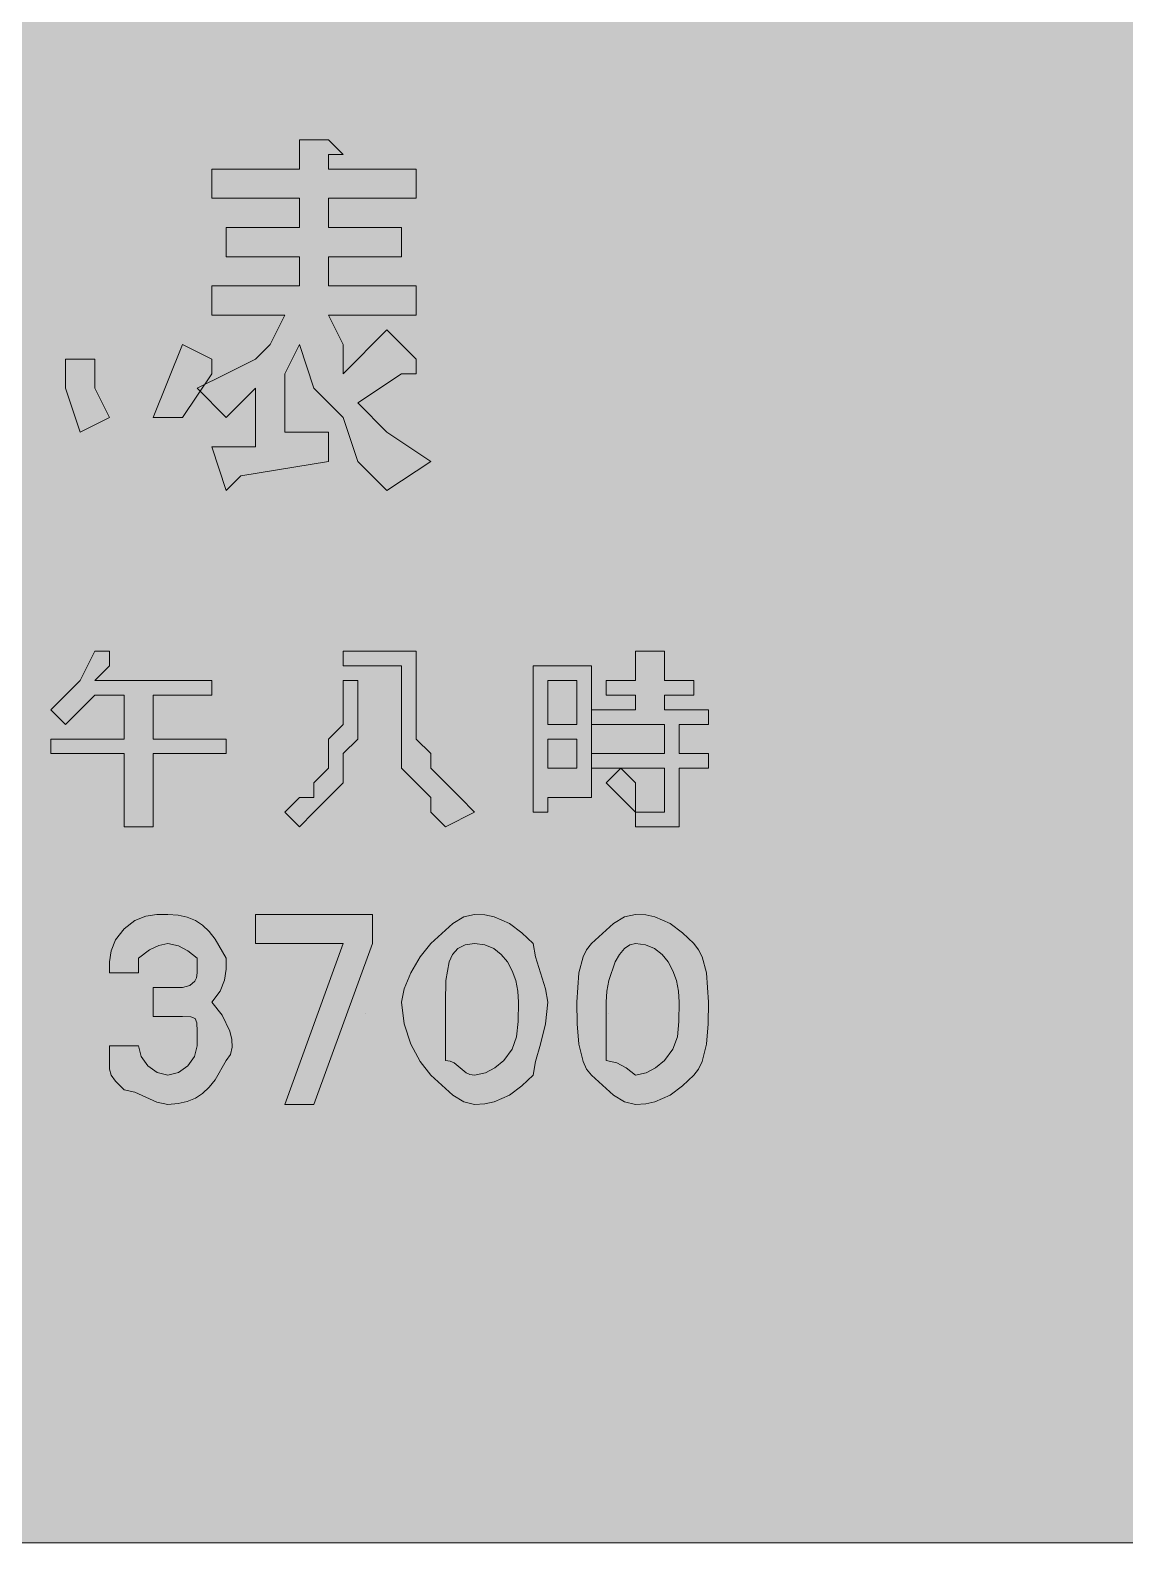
# Model space of a CAD drawing. Header units: metres. Extents: x 10 to 558, y 11 to 259.
# Drawn here: x 364.4 to 454.4, y 10.6 to 134.8 of the extents above; entities that cross this region are included whole.
import ezdxf

# ---------------------------------------------------------------- set-up
doc = ezdxf.new("R2010")
doc.units = ezdxf.units.M
for name, color, linetype, true_color in [('FILL_FIREBRICK_C36B00', 7, 'Continuous', 0xc36b00), ('FILL_WHITE_FFFFFF', 7, 'Continuous', 0xffffff), ('STROKE_WHITE_FFFFFF', 7, 'Continuous', 0xffffff)]:
    doc.layers.add(name, color=color, linetype=linetype, true_color=true_color)

msp = doc.modelspace()

# ---------------------------------------------------------------- hatches: boundary and pattern name
at = {"layer": 'FILL_FIREBRICK_C36B00', "true_color": 0xc36b00}
h = msp.add_hatch(color=7, dxfattribs=at)
h.dxf.hatch_style = 1
h.paths.add_polyline_path([(551.8, 258.91), (552.54, 258.75), (553.8, 258.21), (554.83, 257.44), (555.75, 256.56), (556.54, 256.06), (557.14, 255.47), (557.56, 254.83), (557.85, 254.16), (558.11, 252.85), (558.15, 251.76), (558.15, 17.76), (558.15, 15.36), (557.44, 14.48), (556.95, 13.71), (556.46, 13.17), (556.15, 13.01), (555.75, 12.96), (555.3, 12.17), (554.83, 11.57), (554.34, 11.15), (553.8, 10.86), (552.54, 10.6), (550.95, 10.56), (16.95, 10.56), (13.35, 10.56), (13.3, 10.96), (13.14, 11.27), (12.6, 11.76), (11.83, 12.25), (10.95, 12.96), (10.26, 13.88), (9.9, 14.91), (9.77, 16.17), (9.75, 17.76), (9.75, 251.76), (9.75, 254.16), (9.8, 254.56), (9.94, 254.87), (10.35, 255.36), (10.76, 255.85), (10.9, 256.16), (10.95, 256.56), (11.83, 256.75), (12.6, 257.16), (13.35, 257.76), (14.25, 257.95), (15.15, 258.36), (16.05, 258.77), (16.95, 258.96), (550.95, 258.96), (551.8, 258.91)])
at = {"layer": 'FILL_WHITE_FFFFFF', "true_color": 0xffffff}
h = msp.add_hatch(color=7, dxfattribs=at)
h.dxf.hatch_style = 1
h.paths.add_polyline_path([(386.55, 123.36), (386.55, 125.76), (388.95, 125.76), (390.15, 124.56), (388.95, 124.56), (388.95, 123.36), (396.15, 123.36), (396.15, 120.96), (388.95, 120.96), (388.95, 118.56), (394.95, 118.56), (394.95, 116.16), (388.95, 116.16), (388.95, 113.76), (396.15, 113.76), (396.15, 111.36), (388.95, 111.36), (390.15, 108.96), (390.15, 106.56), (393.75, 110.16), (396.15, 107.76), (396.15, 106.56), (394.95, 106.56), (391.35, 104.16), (393.75, 101.76), (397.35, 99.36), (393.75, 96.96), (391.35, 99.36), (390.15, 102.96), (387.75, 105.36), (386.55, 108.96), (385.35, 106.56), (385.35, 101.76), (388.95, 101.76), (388.95, 99.36), (381.75, 98.16), (380.55, 96.96), (379.35, 100.56), (382.95, 100.56), (382.95, 105.36), (380.55, 102.96), (378.15, 105.36), (380.55, 106.56), (382.95, 107.76), (384.15, 108.96), (385.35, 111.36), (379.35, 111.36), (379.35, 113.76), (386.55, 113.76), (386.55, 116.16), (380.55, 116.16), (380.55, 118.56), (386.55, 118.56), (386.55, 120.96), (379.35, 120.96), (379.35, 123.36), (386.55, 123.36)])
h = msp.add_hatch(color=7, dxfattribs=at)
h.dxf.hatch_style = 1
h.paths.add_polyline_path([(376.95, 108.96), (379.35, 107.76), (379.35, 106.56), (376.95, 102.96), (374.55, 102.96), (376.95, 108.96)])
h = msp.add_hatch(color=7, dxfattribs=at)
h.dxf.hatch_style = 1
h.paths.add_polyline_path([(369.75, 105.36), (370.95, 102.96), (368.55, 101.76), (367.35, 105.36), (367.35, 107.76), (369.75, 107.76), (369.75, 105.36)])
h = msp.add_hatch(color=7, dxfattribs=at)
h.dxf.hatch_style = 1
h.paths.add_polyline_path([(368.55, 81.36), (369.75, 83.76), (370.95, 83.76), (370.95, 82.56), (369.75, 81.36), (379.35, 81.36), (379.35, 80.16), (374.55, 80.16), (374.55, 76.56), (380.55, 76.56), (380.55, 75.36), (374.55, 75.36), (374.55, 69.36), (372.15, 69.36), (372.15, 75.36), (366.15, 75.36), (366.15, 76.56), (372.15, 76.56), (372.15, 80.16), (369.75, 80.16), (367.35, 77.76), (366.15, 78.96), (368.55, 81.36)])
h = msp.add_hatch(color=7, dxfattribs=at)
h.dxf.hatch_style = 1
h.paths.add_polyline_path([(396.15, 83.76), (396.15, 80.16), (396.15, 78.96), (396.15, 77.76), (396.15, 76.56), (397.35, 75.36), (397.35, 74.16), (398.55, 72.96), (399.75, 71.76), (400.95, 70.56), (398.55, 69.36), (397.35, 70.56), (397.35, 71.76), (396.15, 72.96), (394.95, 74.16), (394.95, 75.36), (394.95, 77.76), (394.95, 78.96), (394.95, 80.16), (394.95, 82.56), (390.15, 82.56), (390.15, 83.76), (396.15, 83.76)])
h = msp.add_hatch(color=7, dxfattribs=at)
h.dxf.hatch_style = 1
h.paths.add_polyline_path([(414.15, 80.16), (411.75, 80.16), (411.75, 81.36), (414.15, 81.36), (414.15, 83.76), (415.35, 83.76), (416.55, 83.76), (416.55, 81.36), (418.95, 81.36), (418.95, 80.16), (416.55, 80.16), (416.55, 78.96), (420.15, 78.96), (420.15, 77.76), (417.75, 77.76), (417.75, 75.36), (420.15, 75.36), (420.15, 74.16), (417.75, 74.16), (417.75, 70.56), (417.75, 69.36), (416.55, 69.36), (415.35, 69.36), (414.15, 69.36), (414.15, 70.56), (415.35, 70.56), (416.55, 70.56), (416.55, 71.76), (416.55, 74.16), (410.55, 74.16), (410.55, 75.36), (416.55, 75.36), (416.55, 77.76), (410.55, 77.76), (410.55, 78.96), (414.15, 78.96), (414.15, 80.16)])
h = msp.add_hatch(color=7, dxfattribs=at)
h.dxf.hatch_style = 1
h.paths.add_polyline_path([(409.35, 71.76), (406.95, 71.76), (406.95, 70.56), (405.75, 70.56), (405.75, 71.76), (405.75, 82.56), (410.55, 82.56), (410.55, 71.76), (409.35, 71.76)])
h.paths.add_polyline_path([(406.95, 81.36), (406.95, 77.76), (409.35, 77.76), (409.35, 81.36), (406.95, 81.36)], flags=16)
h.paths.add_polyline_path([(409.35, 76.56), (406.95, 76.56), (406.95, 74.16), (409.35, 74.16), (409.35, 76.56)], flags=16)
h = msp.add_hatch(color=7, dxfattribs=at)
h.dxf.hatch_style = 1
h.paths.add_polyline_path([(386.55, 71.76), (387.75, 71.76), (387.75, 72.96), (388.95, 74.16), (388.95, 76.56), (390.15, 77.76), (390.15, 78.96), (390.15, 81.36), (391.35, 81.36), (391.35, 80.16), (391.35, 78.96), (391.35, 76.56), (390.15, 75.36), (390.15, 74.16), (390.15, 72.96), (388.95, 71.76), (387.75, 70.56), (386.55, 69.36), (385.35, 70.56), (386.55, 71.76)])
h = msp.add_hatch(color=7, dxfattribs=at)
h.dxf.hatch_style = 1
h.paths.add_polyline_path([(414.15, 72.96), (414.15, 71.76), (414.15, 70.56), (412.95, 71.76), (411.75, 72.96), (412.95, 74.16), (414.15, 72.96)])
h = msp.add_hatch(color=7, dxfattribs=at)
h.dxf.hatch_style = 1
h.paths.add_polyline_path([(378.15, 52.56), (378.13, 53.25), (378, 53.61), (377.64, 53.74), (376.95, 53.76), (374.55, 53.76), (374.55, 56.16), (376.95, 56.16), (377.55, 56.31), (377.96, 56.67), (378.1, 56.96), (378.15, 57.36), (378.15, 58.56), (377.4, 59.16), (376.63, 59.57), (375.75, 59.76), (375, 59.61), (374.23, 59.25), (373.35, 58.56), (373.35, 57.36), (370.95, 57.36), (370.97, 58.26), (371.1, 59.16), (371.46, 60.06), (372.15, 60.96), (373.05, 61.65), (373.95, 62.01), (374.85, 62.14), (375.75, 62.16), (376.6, 62.1), (377.34, 61.93), (378.01, 61.65), (378.6, 61.26), (379.14, 60.75), (379.63, 60.13), (380.55, 58.56), (380.53, 57.66), (380.4, 56.76), (380.04, 55.86), (379.35, 54.96), (380.21, 53.87), (380.85, 52.56), (381.01, 51.89), (381.04, 51.25), (380.89, 50.66), (380.55, 50.16), (379.63, 48.58), (379.14, 47.97), (378.6, 47.46), (378.01, 47.07), (377.34, 46.78), (376.6, 46.62), (375.75, 46.56), (374.85, 46.75), (373.95, 47.16), (373.05, 47.57), (372.15, 47.76), (371.46, 48.47), (371.1, 48.96), (370.97, 49.45), (370.95, 50.16), (370.95, 51.36), (373.35, 51.36), (373.56, 50.48), (374.1, 49.71), (374.87, 49.17), (375.75, 48.96), (376.63, 49.17), (377.4, 49.71), (377.94, 50.48), (378.15, 51.36), (378.15, 52.56)])
h = msp.add_hatch(color=7, dxfattribs=at)
h.dxf.hatch_style = 1
h.paths.add_polyline_path([(390.15, 59.76), (382.95, 59.76), (382.95, 62.16), (392.55, 62.16), (392.55, 59.76), (387.75, 46.56), (385.35, 46.56), (390.15, 59.76)])
h = msp.add_hatch(color=7, dxfattribs=at)
h.dxf.hatch_style = 1
h.paths.add_polyline_path([(395.7, 57.36), (396.47, 58.67), (397.35, 59.76), (399.15, 61.41), (400.05, 61.95), (400.95, 62.16), (401.8, 62.11), (402.54, 61.95), (403.8, 61.41), (404.83, 60.64), (405.75, 59.76), (405.94, 58.67), (406.35, 57.36), (406.76, 56.05), (406.95, 54.96), (406.76, 53.18), (406.35, 51.51), (405.94, 50.07), (405.75, 48.96), (404.83, 48.08), (403.8, 47.31), (402.54, 46.77), (401.8, 46.61), (400.95, 46.56), (400.05, 46.77), (399.15, 47.31), (397.35, 48.96), (396.47, 50.07), (395.7, 51.51), (395.16, 53.18), (394.95, 54.96), (395.16, 56.05), (395.7, 57.36)])
h.paths.add_polyline_path([(402.6, 49.56), (403.35, 50.16), (404.04, 51.08), (404.4, 52.11), (404.53, 53.37), (404.55, 54.96), (404.49, 55.86), (404.32, 56.72), (404.04, 57.53), (403.65, 58.26), (403.14, 58.87), (402.52, 59.35), (401.79, 59.65), (400.95, 59.76), (400.16, 59.65), (399.56, 59.35), (399.14, 58.87), (398.85, 58.26), (398.59, 56.72), (398.55, 54.96), (398.55, 50.16), (398.95, 50.11), (399.26, 49.97), (399.75, 49.56), (400.24, 49.15), (400.55, 49.01), (400.95, 48.96), (401.83, 49.15), (402.6, 49.56)], flags=16)
h = msp.add_hatch(color=7, dxfattribs=at)
h.dxf.hatch_style = 1
h.paths.add_polyline_path([(409.86, 58.67), (410.15, 59.26), (410.55, 59.76), (412.35, 61.41), (413.25, 61.95), (414.15, 62.16), (415, 62.11), (415.74, 61.95), (417, 61.41), (418.03, 60.64), (418.95, 59.76), (419.35, 59.26), (419.64, 58.67), (420, 57.36), (420.15, 54.96), (420.13, 53.18), (420, 51.51), (419.64, 50.07), (419.35, 49.46), (418.95, 48.96), (418.03, 48.08), (417, 47.31), (415.74, 46.77), (415, 46.61), (414.15, 46.56), (413.25, 46.77), (412.35, 47.31), (410.55, 48.96), (410.15, 49.46), (409.86, 50.07), (409.5, 51.51), (409.37, 53.18), (409.35, 54.96), (409.5, 57.36), (409.86, 58.67)])
h.paths.add_polyline_path([(415.8, 49.56), (416.55, 50.16), (417.24, 51.08), (417.6, 52.11), (417.73, 53.37), (417.75, 54.96), (417.69, 55.86), (417.52, 56.72), (417.24, 57.53), (416.85, 58.26), (416.34, 58.87), (415.72, 59.35), (414.99, 59.65), (414.15, 59.76), (413.7, 59.65), (413.27, 59.35), (412.86, 58.87), (412.5, 58.26), (411.96, 56.72), (411.8, 55.86), (411.75, 54.96), (411.75, 50.16), (412.63, 49.97), (413.4, 49.56), (414.15, 48.96), (415.03, 49.15), (415.8, 49.56)], flags=16)

# ---------------------------------------------------------------- linework, layer by layer
at = {"layer": 'FILL_FIREBRICK_C36B00', "lineweight": 0, "true_color": 0xc36b00}
msp.add_lwpolyline([(550.95, 10.56), (16.95, 10.56)], dxfattribs=at)
at = {"layer": 'FILL_WHITE_FFFFFF', "lineweight": 0, "true_color": 0xffffff}
for points in [[(386.55, 123.36), (386.55, 125.76), (388.95, 125.76), (390.15, 124.56), (388.95, 124.56), (388.95, 123.36), (396.15, 123.36), (396.15, 120.96), (388.95, 120.96), (388.95, 118.56), (394.95, 118.56), (394.95, 116.16), (388.95, 116.16), (388.95, 113.76), (396.15, 113.76), (396.15, 111.36), (388.95, 111.36), (390.15, 108.96), (390.15, 106.56), (393.75, 110.16), (396.15, 107.76), (396.15, 106.56), (394.95, 106.56), (391.35, 104.16), (393.75, 101.76), (397.35, 99.36), (393.75, 96.96), (391.35, 99.36), (390.15, 102.96), (387.75, 105.36), (386.55, 108.96), (385.35, 106.56), (385.35, 101.76), (388.95, 101.76), (388.95, 99.36), (381.75, 98.16), (380.55, 96.96), (379.35, 100.56), (382.95, 100.56), (382.95, 105.36), (380.55, 102.96), (378.15, 105.36), (380.55, 106.56), (382.95, 107.76), (384.15, 108.96), (385.35, 111.36), (379.35, 111.36), (379.35, 113.76), (386.55, 113.76), (386.55, 116.16), (380.55, 116.16), (380.55, 118.56), (386.55, 118.56), (386.55, 120.96), (379.35, 120.96), (379.35, 123.36)], [(376.95, 108.96), (379.35, 107.76), (379.35, 106.56), (376.95, 102.96), (374.55, 102.96)], [(369.75, 105.36), (370.95, 102.96), (368.55, 101.76), (367.35, 105.36), (367.35, 107.76), (369.75, 107.76)], [(368.55, 81.36), (369.75, 83.76), (370.95, 83.76), (370.95, 82.56), (369.75, 81.36), (379.35, 81.36), (379.35, 80.16), (374.55, 80.16), (374.55, 76.56), (380.55, 76.56), (380.55, 75.36), (374.55, 75.36), (374.55, 69.36), (372.15, 69.36), (372.15, 75.36), (366.15, 75.36), (366.15, 76.56), (372.15, 76.56), (372.15, 80.16), (369.75, 80.16), (367.35, 77.76), (366.15, 78.96)], [(396.15, 83.76), (396.15, 80.16), (396.15, 78.96), (396.15, 77.76), (396.15, 76.56), (397.35, 75.36), (397.35, 74.16), (398.55, 72.96), (399.75, 71.76), (400.95, 70.56), (398.55, 69.36), (397.35, 70.56), (397.35, 71.76), (396.15, 72.96), (394.95, 74.16), (394.95, 75.36), (394.95, 77.76), (394.95, 78.96), (394.95, 80.16), (394.95, 82.56), (390.15, 82.56), (390.15, 83.76)], [(414.15, 80.16), (411.75, 80.16), (411.75, 81.36), (414.15, 81.36), (414.15, 83.76), (415.35, 83.76), (416.55, 83.76), (416.55, 81.36), (418.95, 81.36), (418.95, 80.16), (416.55, 80.16), (416.55, 78.96), (420.15, 78.96), (420.15, 77.76), (417.75, 77.76), (417.75, 75.36), (420.15, 75.36), (420.15, 74.16), (417.75, 74.16), (417.75, 70.56), (417.75, 69.36), (416.55, 69.36), (415.35, 69.36), (414.15, 69.36), (414.15, 70.56), (415.35, 70.56), (416.55, 70.56), (416.55, 71.76), (416.55, 74.16), (410.55, 74.16), (410.55, 75.36), (416.55, 75.36), (416.55, 77.76), (410.55, 77.76), (410.55, 78.96), (414.15, 78.96)], [(409.35, 71.76), (406.95, 71.76), (406.95, 70.56), (405.75, 70.56), (405.75, 71.76), (405.75, 82.56), (410.55, 82.56), (410.55, 71.76)], [(386.55, 71.76), (387.75, 71.76), (387.75, 72.96), (388.95, 74.16), (388.95, 76.56), (390.15, 77.76), (390.15, 78.96), (390.15, 81.36), (391.35, 81.36), (391.35, 80.16), (391.35, 78.96), (391.35, 76.56), (390.15, 75.36), (390.15, 74.16), (390.15, 72.96), (388.95, 71.76), (387.75, 70.56), (386.55, 69.36), (385.35, 70.56)], [(406.95, 81.36), (406.95, 77.76), (409.35, 77.76), (409.35, 81.36)], [(409.35, 76.56), (406.95, 76.56), (406.95, 74.16), (409.35, 74.16)], [(414.15, 72.96), (414.15, 71.76), (414.15, 70.56), (412.95, 71.76), (411.75, 72.96), (412.95, 74.16)], [(378.15, 52.56), (378.13, 53.25), (378, 53.61), (377.64, 53.74), (376.95, 53.76), (374.55, 53.76), (374.55, 56.16), (376.95, 56.16), (377.55, 56.31), (377.96, 56.67), (378.1, 56.96), (378.15, 57.36), (378.15, 58.56), (377.4, 59.16), (376.63, 59.57), (375.75, 59.76), (375, 59.61), (374.23, 59.25), (373.35, 58.56), (373.35, 57.36), (370.95, 57.36), (370.97, 58.26), (371.1, 59.16), (371.46, 60.06), (372.15, 60.96), (373.05, 61.65), (373.95, 62.01), (374.85, 62.14), (375.75, 62.16), (376.6, 62.1), (377.34, 61.93), (378.01, 61.65), (378.6, 61.26), (379.14, 60.75), (379.63, 60.13), (380.55, 58.56), (380.53, 57.66), (380.4, 56.76), (380.04, 55.86), (379.35, 54.96), (380.21, 53.87), (380.85, 52.56), (381.01, 51.89), (381.04, 51.25), (380.89, 50.66), (380.55, 50.16), (379.63, 48.58), (379.14, 47.97), (378.6, 47.46), (378.01, 47.07), (377.34, 46.78), (376.6, 46.62), (375.75, 46.56), (374.85, 46.75), (373.95, 47.16), (373.05, 47.57), (372.15, 47.76), (371.46, 48.47), (371.1, 48.96), (370.97, 49.45), (370.95, 50.16), (370.95, 51.36), (373.35, 51.36), (373.56, 50.48), (374.1, 49.71), (374.87, 49.17), (375.75, 48.96), (376.63, 49.17), (377.4, 49.71), (377.94, 50.48), (378.15, 51.36)], [(390.15, 59.76), (382.95, 59.76), (382.95, 62.16), (392.55, 62.16), (392.55, 59.76), (387.75, 46.56), (385.35, 46.56)], [(395.7, 57.36), (396.47, 58.67), (397.35, 59.76), (399.15, 61.41), (400.05, 61.95), (400.95, 62.16), (401.8, 62.11), (402.54, 61.95), (403.8, 61.41), (404.83, 60.64), (405.75, 59.76), (405.94, 58.67), (406.35, 57.36), (406.76, 56.05), (406.95, 54.96), (406.76, 53.18), (406.35, 51.51), (405.94, 50.07), (405.75, 48.96), (404.83, 48.08), (403.8, 47.31), (402.54, 46.77), (401.8, 46.61), (400.95, 46.56), (400.05, 46.77), (399.15, 47.31), (397.35, 48.96), (396.47, 50.07), (395.7, 51.51), (395.16, 53.18), (394.95, 54.96), (395.16, 56.05)], [(409.86, 58.67), (410.15, 59.26), (410.55, 59.76), (412.35, 61.41), (413.25, 61.95), (414.15, 62.16), (415, 62.11), (415.74, 61.95), (417, 61.41), (418.03, 60.64), (418.95, 59.76), (419.35, 59.26), (419.64, 58.67), (420, 57.36), (420.15, 54.96), (420.13, 53.18), (420, 51.51), (419.64, 50.07), (419.35, 49.46), (418.95, 48.96), (418.03, 48.08), (417, 47.31), (415.74, 46.77), (415, 46.61), (414.15, 46.56), (413.25, 46.77), (412.35, 47.31), (410.55, 48.96), (410.15, 49.46), (409.86, 50.07), (409.5, 51.51), (409.37, 53.18), (409.35, 54.96), (409.5, 57.36)], [(402.6, 49.56), (403.35, 50.16), (404.04, 51.08), (404.4, 52.11), (404.53, 53.37), (404.55, 54.96), (404.49, 55.86), (404.32, 56.72), (404.04, 57.53), (403.65, 58.26), (403.14, 58.87), (402.52, 59.35), (401.79, 59.65), (400.95, 59.76), (400.16, 59.65), (399.56, 59.35), (399.14, 58.87), (398.85, 58.26), (398.59, 56.72), (398.55, 54.96), (398.55, 50.16), (398.95, 50.11), (399.26, 49.97), (399.75, 49.56), (400.24, 49.15), (400.55, 49.01), (400.95, 48.96), (401.83, 49.15)], [(415.8, 49.56), (416.55, 50.16), (417.24, 51.08), (417.6, 52.11), (417.73, 53.37), (417.75, 54.96), (417.69, 55.86), (417.52, 56.72), (417.24, 57.53), (416.85, 58.26), (416.34, 58.87), (415.72, 59.35), (414.99, 59.65), (414.15, 59.76), (413.7, 59.65), (413.27, 59.35), (412.86, 58.87), (412.5, 58.26), (411.96, 56.72), (411.8, 55.86), (411.75, 54.96), (411.75, 50.16), (412.63, 49.97), (413.4, 49.56), (414.15, 48.96), (415.03, 49.15)]]:
    msp.add_lwpolyline(points, close=True, dxfattribs=at)
at = {"layer": 'STROKE_WHITE_FFFFFF', "lineweight": 0, "true_color": 0xffffff}
for points in [[(391.95, 54), (391.95, 54)], [(391.95, 54), (391.95, 54)], [(391.95, 54), (391.95, 54)], [(391.95, 54), (391.95, 54)], [(391.95, 54), (391.95, 54)], [(391.95, 54), (391.95, 54)], [(411.95, 54), (411.95, 54)], [(411.95, 54), (411.95, 54)], [(411.95, 54), (411.95, 54)], [(411.95, 54), (411.95, 54)], [(411.95, 54), (411.95, 54)], [(411.95, 54), (411.95, 54)]]:
    msp.add_lwpolyline(points, dxfattribs=at)

doc.saveas('drawing.dxf')
